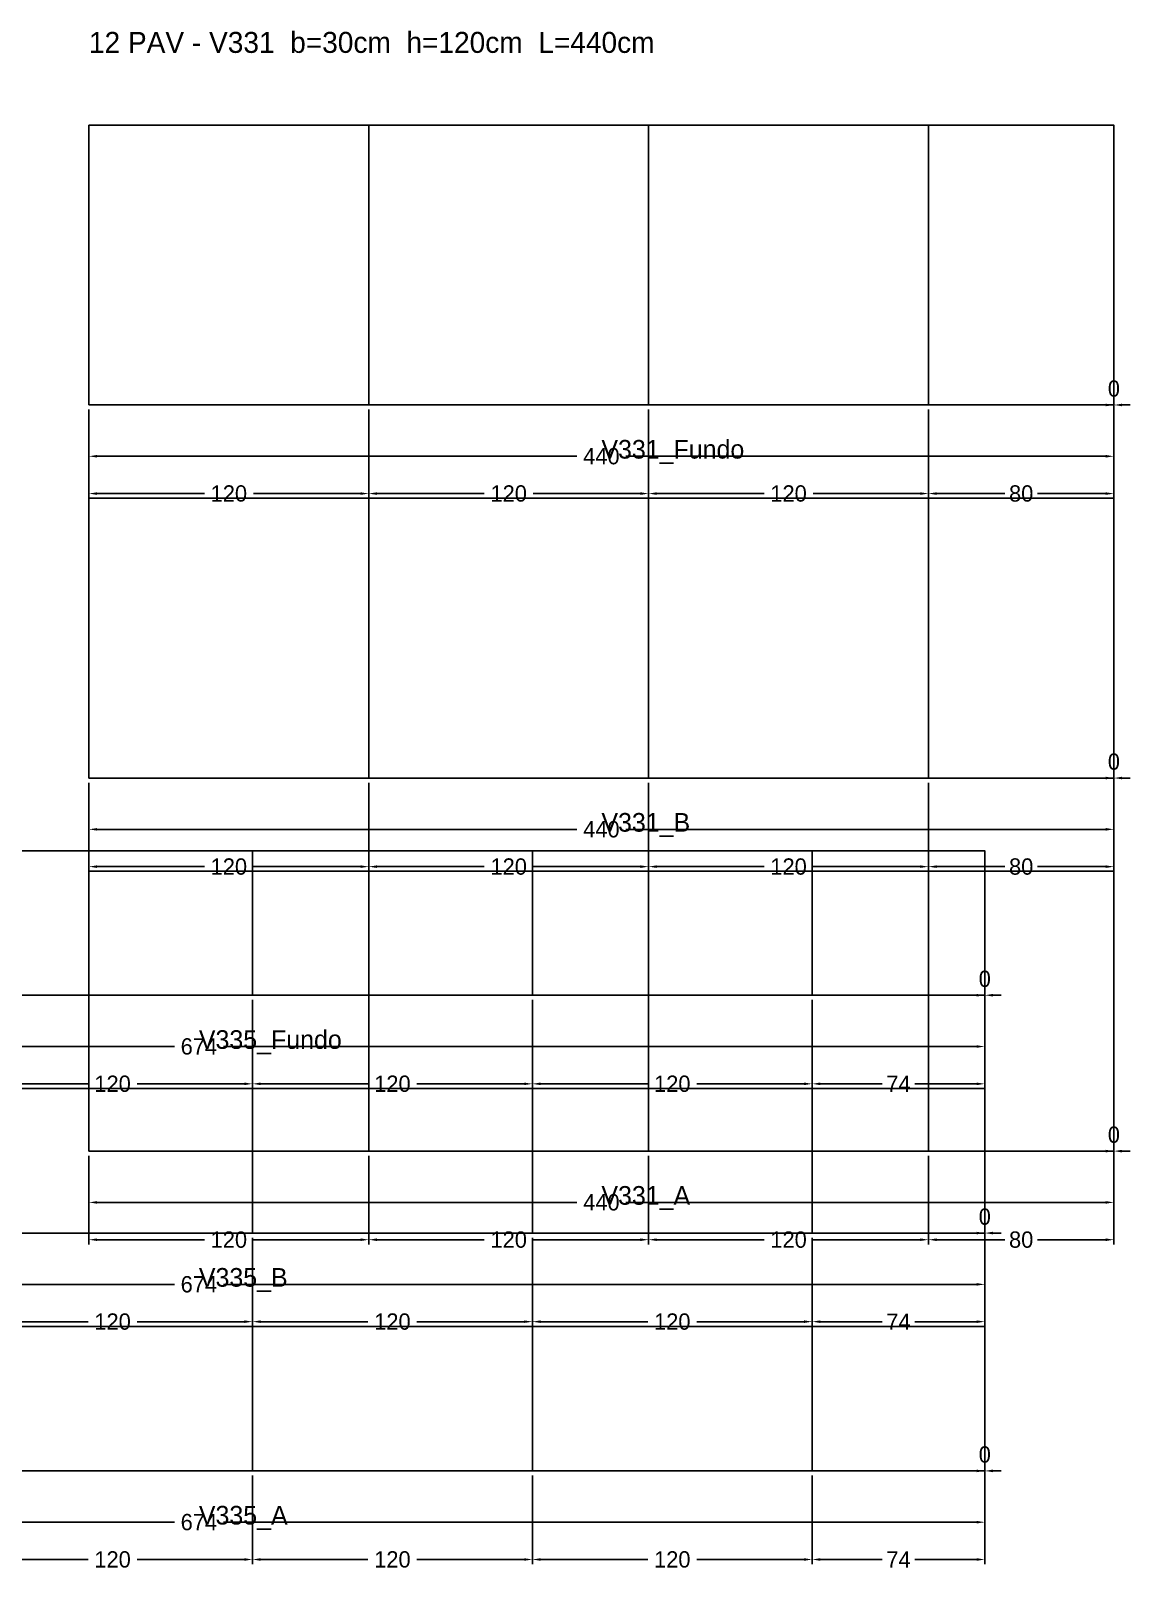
# Model space of a CAD drawing. Header units: metres. Extents: x 180 to 6304, y -11808 to -336.
# Drawn here: x 2435 to 2907, y -11702 to -11042 of the extents above; entities that cross this region are included whole.
import ezdxf

# ---------------------------------------------------------------- set-up
doc = ezdxf.new("R2010")
doc.units = ezdxf.units.M
doc.layers.add('COTA', color=3, linetype='Continuous')
doc.dimstyles.new('COTA_VIG', dxfattribs={"dimtxt": 7, "dimasz": 3.5, "dimexe": 2, "dimexo": 2, "dimgap": 1.5, "dimtad": 1, "dimdec": 1, "dimcen": 2.5, "dimclrd": 3, "dimclre": 3, "dimclrt": 3, "dimazin": 3, "dimtfac": 1, "dimtmove": 0, "dimatfit": 3})

# ---------------------------------------------------------------- blocks, each defined once
blk = doc.blocks.new('_CLOSEDFILLED')
at = {"color": 0, "linetype": 'BYBLOCK'}
blk.add_solid([(-1, 0.16), (0, 0), (-1, -0.16)], dxfattribs=at)
blk = doc.blocks.new('*D442')
at = {"color": 3}
for p, q in [((2460.31, -11524.29), (2460.31, -11546.29)), ((2899.81, -11524.29), (2899.81, -11546.29)), ((2463.81, -11544.29), (2669.56, -11544.29)), ((2690.56, -11544.29), (2896.31, -11544.29))]:
    blk.add_line(p, q, dxfattribs=at)
at = {"layer": 'Defpoints'}
for p in [(2460.31, -11522.29), (2899.81, -11522.29), (2460.31, -11544.29)]:
    blk.add_point(p, dxfattribs=at)
at = {"layer": 'COTA', "color": 3, "xscale": 3.5, "yscale": 3.5, "rotation": 180}
blk.add_blockref('_CLOSEDFILLED', (2460.31, -11544.29), dxfattribs=at)
at = {"layer": 'COTA', "color": 3, "xscale": 3.5, "yscale": 3.5}
blk.add_blockref('_CLOSEDFILLED', (2899.81, -11544.29), dxfattribs=at)
at = {"layer": 'COTA', "color": 3, "insert": (2680.06, -11544.29), "char_height": 7, "attachment_point": 5}
blk.add_mtext('440', dxfattribs=at)
blk = doc.blocks.new('*D443')
at = {"color": 3}
for p, q in [((2460.31, -11524.29), (2460.31, -11562.29)), ((2580.31, -11524.29), (2580.31, -11562.29)), ((2463.81, -11560.29), (2509.81, -11560.29)), ((2530.81, -11560.29), (2576.81, -11560.29))]:
    blk.add_line(p, q, dxfattribs=at)
at = {"layer": 'Defpoints'}
for p in [(2460.31, -11522.29), (2580.31, -11522.29), (2460.31, -11560.29)]:
    blk.add_point(p, dxfattribs=at)
at = {"layer": 'COTA', "color": 3, "xscale": 3.5, "yscale": 3.5, "rotation": 180}
blk.add_blockref('_CLOSEDFILLED', (2460.31, -11560.29), dxfattribs=at)
at = {"layer": 'COTA', "color": 3, "xscale": 3.5, "yscale": 3.5}
blk.add_blockref('_CLOSEDFILLED', (2580.31, -11560.29), dxfattribs=at)
at = {"layer": 'COTA', "color": 3, "insert": (2520.31, -11560.29), "char_height": 7, "attachment_point": 5}
blk.add_mtext('120', dxfattribs=at)
blk = doc.blocks.new('*D444')
at = {"color": 3}
for p, q in [((2580.31, -11524.29), (2580.31, -11562.29)), ((2700.31, -11524.29), (2700.31, -11562.29)), ((2583.81, -11560.29), (2629.81, -11560.29)), ((2650.81, -11560.29), (2696.81, -11560.29))]:
    blk.add_line(p, q, dxfattribs=at)
at = {"layer": 'Defpoints'}
for p in [(2580.31, -11522.29), (2700.31, -11522.29), (2580.31, -11560.29)]:
    blk.add_point(p, dxfattribs=at)
at = {"layer": 'COTA', "color": 3, "xscale": 3.5, "yscale": 3.5, "rotation": 180}
blk.add_blockref('_CLOSEDFILLED', (2580.31, -11560.29), dxfattribs=at)
at = {"layer": 'COTA', "color": 3, "xscale": 3.5, "yscale": 3.5}
blk.add_blockref('_CLOSEDFILLED', (2700.31, -11560.29), dxfattribs=at)
at = {"layer": 'COTA', "color": 3, "insert": (2640.31, -11560.29), "char_height": 7, "attachment_point": 5}
blk.add_mtext('120', dxfattribs=at)
blk = doc.blocks.new('*D445')
at = {"color": 3}
for p, q in [((2700.31, -11524.29), (2700.31, -11562.29)), ((2820.31, -11524.29), (2820.31, -11562.29)), ((2703.81, -11560.29), (2749.81, -11560.29)), ((2770.81, -11560.29), (2816.81, -11560.29))]:
    blk.add_line(p, q, dxfattribs=at)
at = {"layer": 'Defpoints'}
for p in [(2700.31, -11522.29), (2820.31, -11522.29), (2700.31, -11560.29)]:
    blk.add_point(p, dxfattribs=at)
at = {"layer": 'COTA', "color": 3, "xscale": 3.5, "yscale": 3.5, "rotation": 180}
blk.add_blockref('_CLOSEDFILLED', (2700.31, -11560.29), dxfattribs=at)
at = {"layer": 'COTA', "color": 3, "xscale": 3.5, "yscale": 3.5}
blk.add_blockref('_CLOSEDFILLED', (2820.31, -11560.29), dxfattribs=at)
at = {"layer": 'COTA', "color": 3, "insert": (2760.31, -11560.29), "char_height": 7, "attachment_point": 5}
blk.add_mtext('120', dxfattribs=at)
blk = doc.blocks.new('*D446')
at = {"color": 3}
for p, q in [((2820.31, -11524.29), (2820.31, -11562.29)), ((2899.81, -11524.29), (2899.81, -11562.29)), ((2823.81, -11560.29), (2853.06, -11560.29)), ((2867.06, -11560.29), (2896.31, -11560.29))]:
    blk.add_line(p, q, dxfattribs=at)
at = {"layer": 'Defpoints'}
for p in [(2820.31, -11522.29), (2899.81, -11522.29), (2820.31, -11560.29)]:
    blk.add_point(p, dxfattribs=at)
at = {"layer": 'COTA', "color": 3, "xscale": 3.5, "yscale": 3.5, "rotation": 180}
blk.add_blockref('_CLOSEDFILLED', (2820.31, -11560.29), dxfattribs=at)
at = {"layer": 'COTA', "color": 3, "xscale": 3.5, "yscale": 3.5}
blk.add_blockref('_CLOSEDFILLED', (2899.81, -11560.29), dxfattribs=at)
at = {"layer": 'COTA', "color": 3, "insert": (2860.06, -11560.29), "char_height": 7, "attachment_point": 5}
blk.add_mtext('80', dxfattribs=at)
blk = doc.blocks.new('*D448')
at = {"color": 3}
for p, q in [((2460.31, -11364.29), (2460.31, -11386.29)), ((2899.81, -11364.29), (2899.81, -11386.29)), ((2463.81, -11384.29), (2669.56, -11384.29)), ((2690.56, -11384.29), (2896.31, -11384.29))]:
    blk.add_line(p, q, dxfattribs=at)
at = {"layer": 'Defpoints'}
for p in [(2460.31, -11362.29), (2899.81, -11362.29), (2460.31, -11384.29)]:
    blk.add_point(p, dxfattribs=at)
at = {"layer": 'COTA', "color": 3, "xscale": 3.5, "yscale": 3.5, "rotation": 180}
blk.add_blockref('_CLOSEDFILLED', (2460.31, -11384.29), dxfattribs=at)
at = {"layer": 'COTA', "color": 3, "xscale": 3.5, "yscale": 3.5}
blk.add_blockref('_CLOSEDFILLED', (2899.81, -11384.29), dxfattribs=at)
at = {"layer": 'COTA', "color": 3, "insert": (2680.06, -11384.29), "char_height": 7, "attachment_point": 5}
blk.add_mtext('440', dxfattribs=at)
blk = doc.blocks.new('*D449')
at = {"color": 3}
for p, q in [((2460.31, -11364.29), (2460.31, -11402.29)), ((2580.31, -11364.29), (2580.31, -11402.29)), ((2463.81, -11400.29), (2509.81, -11400.29)), ((2530.81, -11400.29), (2576.81, -11400.29))]:
    blk.add_line(p, q, dxfattribs=at)
at = {"layer": 'Defpoints'}
for p in [(2460.31, -11362.29), (2580.31, -11362.29), (2460.31, -11400.29)]:
    blk.add_point(p, dxfattribs=at)
at = {"layer": 'COTA', "color": 3, "xscale": 3.5, "yscale": 3.5, "rotation": 180}
blk.add_blockref('_CLOSEDFILLED', (2460.31, -11400.29), dxfattribs=at)
at = {"layer": 'COTA', "color": 3, "xscale": 3.5, "yscale": 3.5}
blk.add_blockref('_CLOSEDFILLED', (2580.31, -11400.29), dxfattribs=at)
at = {"layer": 'COTA', "color": 3, "insert": (2520.31, -11400.29), "char_height": 7, "attachment_point": 5}
blk.add_mtext('120', dxfattribs=at)
blk = doc.blocks.new('*D450')
at = {"color": 3}
for p, q in [((2580.31, -11364.29), (2580.31, -11402.29)), ((2700.31, -11364.29), (2700.31, -11402.29)), ((2583.81, -11400.29), (2629.81, -11400.29)), ((2650.81, -11400.29), (2696.81, -11400.29))]:
    blk.add_line(p, q, dxfattribs=at)
at = {"layer": 'Defpoints'}
for p in [(2580.31, -11362.29), (2700.31, -11362.29), (2580.31, -11400.29)]:
    blk.add_point(p, dxfattribs=at)
at = {"layer": 'COTA', "color": 3, "xscale": 3.5, "yscale": 3.5, "rotation": 180}
blk.add_blockref('_CLOSEDFILLED', (2580.31, -11400.29), dxfattribs=at)
at = {"layer": 'COTA', "color": 3, "xscale": 3.5, "yscale": 3.5}
blk.add_blockref('_CLOSEDFILLED', (2700.31, -11400.29), dxfattribs=at)
at = {"layer": 'COTA', "color": 3, "insert": (2640.31, -11400.29), "char_height": 7, "attachment_point": 5}
blk.add_mtext('120', dxfattribs=at)
blk = doc.blocks.new('*D451')
at = {"color": 3}
for p, q in [((2700.31, -11364.29), (2700.31, -11402.29)), ((2820.31, -11364.29), (2820.31, -11402.29)), ((2703.81, -11400.29), (2749.81, -11400.29)), ((2770.81, -11400.29), (2816.81, -11400.29))]:
    blk.add_line(p, q, dxfattribs=at)
at = {"layer": 'Defpoints'}
for p in [(2700.31, -11362.29), (2820.31, -11362.29), (2700.31, -11400.29)]:
    blk.add_point(p, dxfattribs=at)
at = {"layer": 'COTA', "color": 3, "xscale": 3.5, "yscale": 3.5, "rotation": 180}
blk.add_blockref('_CLOSEDFILLED', (2700.31, -11400.29), dxfattribs=at)
at = {"layer": 'COTA', "color": 3, "xscale": 3.5, "yscale": 3.5}
blk.add_blockref('_CLOSEDFILLED', (2820.31, -11400.29), dxfattribs=at)
at = {"layer": 'COTA', "color": 3, "insert": (2760.31, -11400.29), "char_height": 7, "attachment_point": 5}
blk.add_mtext('120', dxfattribs=at)
blk = doc.blocks.new('*D452')
at = {"color": 3}
for p, q in [((2820.31, -11364.29), (2820.31, -11402.29)), ((2899.81, -11364.29), (2899.81, -11402.29)), ((2823.81, -11400.29), (2853.06, -11400.29)), ((2867.06, -11400.29), (2896.31, -11400.29))]:
    blk.add_line(p, q, dxfattribs=at)
at = {"layer": 'Defpoints'}
for p in [(2820.31, -11362.29), (2899.81, -11362.29), (2820.31, -11400.29)]:
    blk.add_point(p, dxfattribs=at)
at = {"layer": 'COTA', "color": 3, "xscale": 3.5, "yscale": 3.5, "rotation": 180}
blk.add_blockref('_CLOSEDFILLED', (2820.31, -11400.29), dxfattribs=at)
at = {"layer": 'COTA', "color": 3, "xscale": 3.5, "yscale": 3.5}
blk.add_blockref('_CLOSEDFILLED', (2899.81, -11400.29), dxfattribs=at)
at = {"layer": 'COTA', "color": 3, "insert": (2860.06, -11400.29), "char_height": 7, "attachment_point": 5}
blk.add_mtext('80', dxfattribs=at)
blk = doc.blocks.new('*D454')
at = {"color": 3}
for p, q in [((2460.31, -11204.29), (2460.31, -11226.29)), ((2899.81, -11204.29), (2899.81, -11226.29)), ((2463.81, -11224.29), (2669.56, -11224.29)), ((2690.56, -11224.29), (2896.31, -11224.29))]:
    blk.add_line(p, q, dxfattribs=at)
at = {"layer": 'Defpoints'}
for p in [(2460.31, -11202.29), (2899.81, -11202.29), (2460.31, -11224.29)]:
    blk.add_point(p, dxfattribs=at)
at = {"layer": 'COTA', "color": 3, "xscale": 3.5, "yscale": 3.5, "rotation": 180}
blk.add_blockref('_CLOSEDFILLED', (2460.31, -11224.29), dxfattribs=at)
at = {"layer": 'COTA', "color": 3, "xscale": 3.5, "yscale": 3.5}
blk.add_blockref('_CLOSEDFILLED', (2899.81, -11224.29), dxfattribs=at)
at = {"layer": 'COTA', "color": 3, "insert": (2680.06, -11224.29), "char_height": 7, "attachment_point": 5}
blk.add_mtext('440', dxfattribs=at)
blk = doc.blocks.new('*D455')
at = {"color": 3}
for p, q in [((2460.31, -11204.29), (2460.31, -11242.29)), ((2580.31, -11204.29), (2580.31, -11242.29)), ((2463.81, -11240.29), (2509.81, -11240.29)), ((2530.81, -11240.29), (2576.81, -11240.29))]:
    blk.add_line(p, q, dxfattribs=at)
at = {"layer": 'Defpoints'}
for p in [(2460.31, -11202.29), (2580.31, -11202.29), (2460.31, -11240.29)]:
    blk.add_point(p, dxfattribs=at)
at = {"layer": 'COTA', "color": 3, "xscale": 3.5, "yscale": 3.5, "rotation": 180}
blk.add_blockref('_CLOSEDFILLED', (2460.31, -11240.29), dxfattribs=at)
at = {"layer": 'COTA', "color": 3, "xscale": 3.5, "yscale": 3.5}
blk.add_blockref('_CLOSEDFILLED', (2580.31, -11240.29), dxfattribs=at)
at = {"layer": 'COTA', "color": 3, "insert": (2520.31, -11240.29), "char_height": 7, "attachment_point": 5}
blk.add_mtext('120', dxfattribs=at)
blk = doc.blocks.new('*D456')
at = {"color": 3}
for p, q in [((2580.31, -11204.29), (2580.31, -11242.29)), ((2700.31, -11204.29), (2700.31, -11242.29)), ((2583.81, -11240.29), (2629.81, -11240.29)), ((2650.81, -11240.29), (2696.81, -11240.29))]:
    blk.add_line(p, q, dxfattribs=at)
at = {"layer": 'Defpoints'}
for p in [(2580.31, -11202.29), (2700.31, -11202.29), (2580.31, -11240.29)]:
    blk.add_point(p, dxfattribs=at)
at = {"layer": 'COTA', "color": 3, "xscale": 3.5, "yscale": 3.5, "rotation": 180}
blk.add_blockref('_CLOSEDFILLED', (2580.31, -11240.29), dxfattribs=at)
at = {"layer": 'COTA', "color": 3, "xscale": 3.5, "yscale": 3.5}
blk.add_blockref('_CLOSEDFILLED', (2700.31, -11240.29), dxfattribs=at)
at = {"layer": 'COTA', "color": 3, "insert": (2640.31, -11240.29), "char_height": 7, "attachment_point": 5}
blk.add_mtext('120', dxfattribs=at)
blk = doc.blocks.new('*D457')
at = {"color": 3}
for p, q in [((2700.31, -11204.29), (2700.31, -11242.29)), ((2820.31, -11204.29), (2820.31, -11242.29)), ((2703.81, -11240.29), (2749.81, -11240.29)), ((2770.81, -11240.29), (2816.81, -11240.29))]:
    blk.add_line(p, q, dxfattribs=at)
at = {"layer": 'Defpoints'}
for p in [(2700.31, -11202.29), (2820.31, -11202.29), (2700.31, -11240.29)]:
    blk.add_point(p, dxfattribs=at)
at = {"layer": 'COTA', "color": 3, "xscale": 3.5, "yscale": 3.5, "rotation": 180}
blk.add_blockref('_CLOSEDFILLED', (2700.31, -11240.29), dxfattribs=at)
at = {"layer": 'COTA', "color": 3, "xscale": 3.5, "yscale": 3.5}
blk.add_blockref('_CLOSEDFILLED', (2820.31, -11240.29), dxfattribs=at)
at = {"layer": 'COTA', "color": 3, "insert": (2760.31, -11240.29), "char_height": 7, "attachment_point": 5}
blk.add_mtext('120', dxfattribs=at)
blk = doc.blocks.new('*D458')
at = {"color": 3}
for p, q in [((2820.31, -11204.29), (2820.31, -11242.29)), ((2899.81, -11204.29), (2899.81, -11242.29)), ((2823.81, -11240.29), (2853.06, -11240.29)), ((2867.06, -11240.29), (2896.31, -11240.29))]:
    blk.add_line(p, q, dxfattribs=at)
at = {"layer": 'Defpoints'}
for p in [(2820.31, -11202.29), (2899.81, -11202.29), (2820.31, -11240.29)]:
    blk.add_point(p, dxfattribs=at)
at = {"layer": 'COTA', "color": 3, "xscale": 3.5, "yscale": 3.5, "rotation": 180}
blk.add_blockref('_CLOSEDFILLED', (2820.31, -11240.29), dxfattribs=at)
at = {"layer": 'COTA', "color": 3, "xscale": 3.5, "yscale": 3.5}
blk.add_blockref('_CLOSEDFILLED', (2899.81, -11240.29), dxfattribs=at)
at = {"layer": 'COTA', "color": 3, "insert": (2860.06, -11240.29), "char_height": 7, "attachment_point": 5}
blk.add_mtext('80', dxfattribs=at)
blk = doc.blocks.new('*D538')
at = {"color": 3}
for p, q in [((2170.45, -11661.44), (2170.45, -11683.44)), ((2844.45, -11661.44), (2844.45, -11683.44)), ((2173.95, -11681.44), (2496.95, -11681.44)), ((2517.95, -11681.44), (2840.95, -11681.44))]:
    blk.add_line(p, q, dxfattribs=at)
at = {"layer": 'Defpoints'}
for p in [(2170.45, -11659.44), (2844.45, -11659.44), (2170.45, -11681.44)]:
    blk.add_point(p, dxfattribs=at)
at = {"layer": 'COTA', "color": 3, "xscale": 3.5, "yscale": 3.5, "rotation": 180}
blk.add_blockref('_CLOSEDFILLED', (2170.45, -11681.44), dxfattribs=at)
at = {"layer": 'COTA', "color": 3, "xscale": 3.5, "yscale": 3.5}
blk.add_blockref('_CLOSEDFILLED', (2844.45, -11681.44), dxfattribs=at)
at = {"layer": 'COTA', "color": 3, "insert": (2507.45, -11681.44), "char_height": 7, "attachment_point": 5}
blk.add_mtext('674', dxfattribs=at)
blk = doc.blocks.new('*D541')
at = {"color": 3}
for p, q in [((2410.45, -11661.44), (2410.45, -11699.44)), ((2530.45, -11661.44), (2530.45, -11699.44)), ((2413.95, -11697.44), (2459.95, -11697.44)), ((2480.95, -11697.44), (2526.95, -11697.44))]:
    blk.add_line(p, q, dxfattribs=at)
at = {"layer": 'Defpoints'}
for p in [(2410.45, -11659.44), (2530.45, -11659.44), (2410.45, -11697.44)]:
    blk.add_point(p, dxfattribs=at)
at = {"layer": 'COTA', "color": 3, "xscale": 3.5, "yscale": 3.5, "rotation": 180}
blk.add_blockref('_CLOSEDFILLED', (2410.45, -11697.44), dxfattribs=at)
at = {"layer": 'COTA', "color": 3, "xscale": 3.5, "yscale": 3.5}
blk.add_blockref('_CLOSEDFILLED', (2530.45, -11697.44), dxfattribs=at)
at = {"layer": 'COTA', "color": 3, "insert": (2470.45, -11697.44), "char_height": 7, "attachment_point": 5}
blk.add_mtext('120', dxfattribs=at)
blk = doc.blocks.new('*D542')
at = {"color": 3}
for p, q in [((2530.45, -11661.44), (2530.45, -11699.44)), ((2650.45, -11661.44), (2650.45, -11699.44)), ((2533.95, -11697.44), (2579.95, -11697.44)), ((2600.95, -11697.44), (2646.95, -11697.44))]:
    blk.add_line(p, q, dxfattribs=at)
at = {"layer": 'Defpoints'}
for p in [(2530.45, -11659.44), (2650.45, -11659.44), (2530.45, -11697.44)]:
    blk.add_point(p, dxfattribs=at)
at = {"layer": 'COTA', "color": 3, "xscale": 3.5, "yscale": 3.5, "rotation": 180}
blk.add_blockref('_CLOSEDFILLED', (2530.45, -11697.44), dxfattribs=at)
at = {"layer": 'COTA', "color": 3, "xscale": 3.5, "yscale": 3.5}
blk.add_blockref('_CLOSEDFILLED', (2650.45, -11697.44), dxfattribs=at)
at = {"layer": 'COTA', "color": 3, "insert": (2590.45, -11697.44), "char_height": 7, "attachment_point": 5}
blk.add_mtext('120', dxfattribs=at)
blk = doc.blocks.new('*D543')
at = {"color": 3}
for p, q in [((2650.45, -11661.44), (2650.45, -11699.44)), ((2770.45, -11661.44), (2770.45, -11699.44)), ((2653.95, -11697.44), (2699.95, -11697.44)), ((2720.95, -11697.44), (2766.95, -11697.44))]:
    blk.add_line(p, q, dxfattribs=at)
at = {"layer": 'Defpoints'}
for p in [(2650.45, -11659.44), (2770.45, -11659.44), (2650.45, -11697.44)]:
    blk.add_point(p, dxfattribs=at)
at = {"layer": 'COTA', "color": 3, "xscale": 3.5, "yscale": 3.5, "rotation": 180}
blk.add_blockref('_CLOSEDFILLED', (2650.45, -11697.44), dxfattribs=at)
at = {"layer": 'COTA', "color": 3, "xscale": 3.5, "yscale": 3.5}
blk.add_blockref('_CLOSEDFILLED', (2770.45, -11697.44), dxfattribs=at)
at = {"layer": 'COTA', "color": 3, "insert": (2710.45, -11697.44), "char_height": 7, "attachment_point": 5}
blk.add_mtext('120', dxfattribs=at)
blk = doc.blocks.new('*D544')
at = {"color": 3}
for p, q in [((2770.45, -11661.44), (2770.45, -11699.44)), ((2844.45, -11661.44), (2844.45, -11699.44)), ((2773.95, -11697.44), (2800.45, -11697.44)), ((2814.45, -11697.44), (2840.95, -11697.44))]:
    blk.add_line(p, q, dxfattribs=at)
at = {"layer": 'Defpoints'}
for p in [(2770.45, -11659.44), (2844.45, -11659.44), (2770.45, -11697.44)]:
    blk.add_point(p, dxfattribs=at)
at = {"layer": 'COTA', "color": 3, "xscale": 3.5, "yscale": 3.5, "rotation": 180}
blk.add_blockref('_CLOSEDFILLED', (2770.45, -11697.44), dxfattribs=at)
at = {"layer": 'COTA', "color": 3, "xscale": 3.5, "yscale": 3.5}
blk.add_blockref('_CLOSEDFILLED', (2844.45, -11697.44), dxfattribs=at)
at = {"layer": 'COTA', "color": 3, "insert": (2807.45, -11697.44), "char_height": 7, "attachment_point": 5}
blk.add_mtext('74', dxfattribs=at)
blk = doc.blocks.new('*D546')
at = {"color": 3}
for p, q in [((2170.45, -11559.44), (2170.45, -11581.44)), ((2844.45, -11559.44), (2844.45, -11581.44)), ((2173.95, -11579.44), (2496.95, -11579.44)), ((2517.95, -11579.44), (2840.95, -11579.44))]:
    blk.add_line(p, q, dxfattribs=at)
at = {"layer": 'Defpoints'}
for p in [(2170.45, -11557.44), (2844.45, -11557.44), (2170.45, -11579.44)]:
    blk.add_point(p, dxfattribs=at)
at = {"layer": 'COTA', "color": 3, "xscale": 3.5, "yscale": 3.5, "rotation": 180}
blk.add_blockref('_CLOSEDFILLED', (2170.45, -11579.44), dxfattribs=at)
at = {"layer": 'COTA', "color": 3, "xscale": 3.5, "yscale": 3.5}
blk.add_blockref('_CLOSEDFILLED', (2844.45, -11579.44), dxfattribs=at)
at = {"layer": 'COTA', "color": 3, "insert": (2507.45, -11579.44), "char_height": 7, "attachment_point": 5}
blk.add_mtext('674', dxfattribs=at)
blk = doc.blocks.new('*D549')
at = {"color": 3}
for p, q in [((2410.45, -11559.44), (2410.45, -11597.44)), ((2530.45, -11559.44), (2530.45, -11597.44)), ((2413.95, -11595.44), (2459.95, -11595.44)), ((2480.95, -11595.44), (2526.95, -11595.44))]:
    blk.add_line(p, q, dxfattribs=at)
at = {"layer": 'Defpoints'}
for p in [(2410.45, -11557.44), (2530.45, -11557.44), (2410.45, -11595.44)]:
    blk.add_point(p, dxfattribs=at)
at = {"layer": 'COTA', "color": 3, "xscale": 3.5, "yscale": 3.5, "rotation": 180}
blk.add_blockref('_CLOSEDFILLED', (2410.45, -11595.44), dxfattribs=at)
at = {"layer": 'COTA', "color": 3, "xscale": 3.5, "yscale": 3.5}
blk.add_blockref('_CLOSEDFILLED', (2530.45, -11595.44), dxfattribs=at)
at = {"layer": 'COTA', "color": 3, "insert": (2470.45, -11595.44), "char_height": 7, "attachment_point": 5}
blk.add_mtext('120', dxfattribs=at)
blk = doc.blocks.new('*D550')
at = {"color": 3}
for p, q in [((2530.45, -11559.44), (2530.45, -11597.44)), ((2650.45, -11559.44), (2650.45, -11597.44)), ((2533.95, -11595.44), (2579.95, -11595.44)), ((2600.95, -11595.44), (2646.95, -11595.44))]:
    blk.add_line(p, q, dxfattribs=at)
at = {"layer": 'Defpoints'}
for p in [(2530.45, -11557.44), (2650.45, -11557.44), (2530.45, -11595.44)]:
    blk.add_point(p, dxfattribs=at)
at = {"layer": 'COTA', "color": 3, "xscale": 3.5, "yscale": 3.5, "rotation": 180}
blk.add_blockref('_CLOSEDFILLED', (2530.45, -11595.44), dxfattribs=at)
at = {"layer": 'COTA', "color": 3, "xscale": 3.5, "yscale": 3.5}
blk.add_blockref('_CLOSEDFILLED', (2650.45, -11595.44), dxfattribs=at)
at = {"layer": 'COTA', "color": 3, "insert": (2590.45, -11595.44), "char_height": 7, "attachment_point": 5}
blk.add_mtext('120', dxfattribs=at)
blk = doc.blocks.new('*D551')
at = {"color": 3}
for p, q in [((2650.45, -11559.44), (2650.45, -11597.44)), ((2770.45, -11559.44), (2770.45, -11597.44)), ((2653.95, -11595.44), (2699.95, -11595.44)), ((2720.95, -11595.44), (2766.95, -11595.44))]:
    blk.add_line(p, q, dxfattribs=at)
at = {"layer": 'Defpoints'}
for p in [(2650.45, -11557.44), (2770.45, -11557.44), (2650.45, -11595.44)]:
    blk.add_point(p, dxfattribs=at)
at = {"layer": 'COTA', "color": 3, "xscale": 3.5, "yscale": 3.5, "rotation": 180}
blk.add_blockref('_CLOSEDFILLED', (2650.45, -11595.44), dxfattribs=at)
at = {"layer": 'COTA', "color": 3, "xscale": 3.5, "yscale": 3.5}
blk.add_blockref('_CLOSEDFILLED', (2770.45, -11595.44), dxfattribs=at)
at = {"layer": 'COTA', "color": 3, "insert": (2710.45, -11595.44), "char_height": 7, "attachment_point": 5}
blk.add_mtext('120', dxfattribs=at)
blk = doc.blocks.new('*D552')
at = {"color": 3}
for p, q in [((2770.45, -11559.44), (2770.45, -11597.44)), ((2844.45, -11559.44), (2844.45, -11597.44)), ((2773.95, -11595.44), (2800.45, -11595.44)), ((2814.45, -11595.44), (2840.95, -11595.44))]:
    blk.add_line(p, q, dxfattribs=at)
at = {"layer": 'Defpoints'}
for p in [(2770.45, -11557.44), (2844.45, -11557.44), (2770.45, -11595.44)]:
    blk.add_point(p, dxfattribs=at)
at = {"layer": 'COTA', "color": 3, "xscale": 3.5, "yscale": 3.5, "rotation": 180}
blk.add_blockref('_CLOSEDFILLED', (2770.45, -11595.44), dxfattribs=at)
at = {"layer": 'COTA', "color": 3, "xscale": 3.5, "yscale": 3.5}
blk.add_blockref('_CLOSEDFILLED', (2844.45, -11595.44), dxfattribs=at)
at = {"layer": 'COTA', "color": 3, "insert": (2807.45, -11595.44), "char_height": 7, "attachment_point": 5}
blk.add_mtext('74', dxfattribs=at)
blk = doc.blocks.new('*D554')
at = {"color": 3}
for p, q in [((2170.45, -11457.44), (2170.45, -11479.44)), ((2844.45, -11457.44), (2844.45, -11479.44)), ((2173.95, -11477.44), (2496.95, -11477.44)), ((2517.95, -11477.44), (2840.95, -11477.44))]:
    blk.add_line(p, q, dxfattribs=at)
at = {"layer": 'Defpoints'}
for p in [(2170.45, -11455.44), (2844.45, -11455.44), (2170.45, -11477.44)]:
    blk.add_point(p, dxfattribs=at)
at = {"layer": 'COTA', "color": 3, "xscale": 3.5, "yscale": 3.5, "rotation": 180}
blk.add_blockref('_CLOSEDFILLED', (2170.45, -11477.44), dxfattribs=at)
at = {"layer": 'COTA', "color": 3, "xscale": 3.5, "yscale": 3.5}
blk.add_blockref('_CLOSEDFILLED', (2844.45, -11477.44), dxfattribs=at)
at = {"layer": 'COTA', "color": 3, "insert": (2507.45, -11477.44), "char_height": 7, "attachment_point": 5}
blk.add_mtext('674', dxfattribs=at)
blk = doc.blocks.new('*D557')
at = {"color": 3}
for p, q in [((2410.45, -11457.44), (2410.45, -11495.44)), ((2530.45, -11457.44), (2530.45, -11495.44)), ((2413.95, -11493.44), (2459.95, -11493.44)), ((2480.95, -11493.44), (2526.95, -11493.44))]:
    blk.add_line(p, q, dxfattribs=at)
at = {"layer": 'Defpoints'}
for p in [(2410.45, -11455.44), (2530.45, -11455.44), (2410.45, -11493.44)]:
    blk.add_point(p, dxfattribs=at)
at = {"layer": 'COTA', "color": 3, "xscale": 3.5, "yscale": 3.5, "rotation": 180}
blk.add_blockref('_CLOSEDFILLED', (2410.45, -11493.44), dxfattribs=at)
at = {"layer": 'COTA', "color": 3, "xscale": 3.5, "yscale": 3.5}
blk.add_blockref('_CLOSEDFILLED', (2530.45, -11493.44), dxfattribs=at)
at = {"layer": 'COTA', "color": 3, "insert": (2470.45, -11493.44), "char_height": 7, "attachment_point": 5}
blk.add_mtext('120', dxfattribs=at)
blk = doc.blocks.new('*D558')
at = {"color": 3}
for p, q in [((2530.45, -11457.44), (2530.45, -11495.44)), ((2650.45, -11457.44), (2650.45, -11495.44)), ((2533.95, -11493.44), (2579.95, -11493.44)), ((2600.95, -11493.44), (2646.95, -11493.44))]:
    blk.add_line(p, q, dxfattribs=at)
at = {"layer": 'Defpoints'}
for p in [(2530.45, -11455.44), (2650.45, -11455.44), (2530.45, -11493.44)]:
    blk.add_point(p, dxfattribs=at)
at = {"layer": 'COTA', "color": 3, "xscale": 3.5, "yscale": 3.5, "rotation": 180}
blk.add_blockref('_CLOSEDFILLED', (2530.45, -11493.44), dxfattribs=at)
at = {"layer": 'COTA', "color": 3, "xscale": 3.5, "yscale": 3.5}
blk.add_blockref('_CLOSEDFILLED', (2650.45, -11493.44), dxfattribs=at)
at = {"layer": 'COTA', "color": 3, "insert": (2590.45, -11493.44), "char_height": 7, "attachment_point": 5}
blk.add_mtext('120', dxfattribs=at)
blk = doc.blocks.new('*D559')
at = {"color": 3}
for p, q in [((2650.45, -11457.44), (2650.45, -11495.44)), ((2770.45, -11457.44), (2770.45, -11495.44)), ((2653.95, -11493.44), (2699.95, -11493.44)), ((2720.95, -11493.44), (2766.95, -11493.44))]:
    blk.add_line(p, q, dxfattribs=at)
at = {"layer": 'Defpoints'}
for p in [(2650.45, -11455.44), (2770.45, -11455.44), (2650.45, -11493.44)]:
    blk.add_point(p, dxfattribs=at)
at = {"layer": 'COTA', "color": 3, "xscale": 3.5, "yscale": 3.5, "rotation": 180}
blk.add_blockref('_CLOSEDFILLED', (2650.45, -11493.44), dxfattribs=at)
at = {"layer": 'COTA', "color": 3, "xscale": 3.5, "yscale": 3.5}
blk.add_blockref('_CLOSEDFILLED', (2770.45, -11493.44), dxfattribs=at)
at = {"layer": 'COTA', "color": 3, "insert": (2710.45, -11493.44), "char_height": 7, "attachment_point": 5}
blk.add_mtext('120', dxfattribs=at)
blk = doc.blocks.new('*D560')
at = {"color": 3}
for p, q in [((2770.45, -11457.44), (2770.45, -11495.44)), ((2844.45, -11457.44), (2844.45, -11495.44)), ((2773.95, -11493.44), (2800.45, -11493.44)), ((2814.45, -11493.44), (2840.95, -11493.44))]:
    blk.add_line(p, q, dxfattribs=at)
at = {"layer": 'Defpoints'}
for p in [(2770.45, -11455.44), (2844.45, -11455.44), (2770.45, -11493.44)]:
    blk.add_point(p, dxfattribs=at)
at = {"layer": 'COTA', "color": 3, "xscale": 3.5, "yscale": 3.5, "rotation": 180}
blk.add_blockref('_CLOSEDFILLED', (2770.45, -11493.44), dxfattribs=at)
at = {"layer": 'COTA', "color": 3, "xscale": 3.5, "yscale": 3.5}
blk.add_blockref('_CLOSEDFILLED', (2844.45, -11493.44), dxfattribs=at)
at = {"layer": 'COTA', "color": 3, "insert": (2807.45, -11493.44), "char_height": 7, "attachment_point": 5}
blk.add_mtext('74', dxfattribs=at)

msp = doc.modelspace()

# ---------------------------------------------------------------- linework, layer by layer
at = {"layer": 'Paineis'}
for points in [[(2460.31, -11202.29), (2580.31, -11202.29), (2580.31, -11082.29), (2460.31, -11082.29)], [(2580.31, -11202.29), (2700.31, -11202.29), (2700.31, -11082.29), (2580.31, -11082.29)], [(2700.31, -11202.29), (2820.31, -11202.29), (2820.31, -11082.29), (2700.31, -11082.29)], [(2820.31, -11202.29), (2899.81, -11202.29), (2899.81, -11082.29), (2820.31, -11082.29)], [(2460.31, -11362.29), (2580.31, -11362.29), (2580.31, -11242.29), (2460.31, -11242.29)], [(2580.31, -11362.29), (2700.31, -11362.29), (2700.31, -11242.29), (2580.31, -11242.29)], [(2700.31, -11362.29), (2820.31, -11362.29), (2820.31, -11242.29), (2700.31, -11242.29)], [(2820.31, -11362.29), (2899.81, -11362.29), (2899.81, -11242.29), (2820.31, -11242.29)], [(2410.45, -11455.44), (2530.45, -11455.44), (2530.45, -11393.44), (2410.45, -11393.44)], [(2530.45, -11455.44), (2650.45, -11455.44), (2650.45, -11393.44), (2530.45, -11393.44)], [(2650.45, -11455.44), (2770.45, -11455.44), (2770.45, -11393.44), (2650.45, -11393.44)], [(2770.45, -11455.44), (2844.45, -11455.44), (2844.45, -11393.44), (2770.45, -11393.44)], [(2460.31, -11522.29), (2580.31, -11522.29), (2580.31, -11402.29), (2460.31, -11402.29)], [(2580.31, -11522.29), (2700.31, -11522.29), (2700.31, -11402.29), (2580.31, -11402.29)], [(2700.31, -11522.29), (2820.31, -11522.29), (2820.31, -11402.29), (2700.31, -11402.29)], [(2820.31, -11522.29), (2899.81, -11522.29), (2899.81, -11402.29), (2820.31, -11402.29)], [(2410.45, -11557.44), (2530.45, -11557.44), (2530.45, -11495.44), (2410.45, -11495.44)], [(2530.45, -11557.44), (2650.45, -11557.44), (2650.45, -11495.44), (2530.45, -11495.44)], [(2650.45, -11557.44), (2770.45, -11557.44), (2770.45, -11495.44), (2650.45, -11495.44)], [(2770.45, -11557.44), (2844.45, -11557.44), (2844.45, -11495.44), (2770.45, -11495.44)], [(2410.45, -11659.44), (2530.45, -11659.44), (2530.45, -11597.44), (2410.45, -11597.44)], [(2530.45, -11659.44), (2650.45, -11659.44), (2650.45, -11597.44), (2530.45, -11597.44)], [(2650.45, -11659.44), (2770.45, -11659.44), (2770.45, -11597.44), (2650.45, -11597.44)], [(2770.45, -11659.44), (2844.45, -11659.44), (2844.45, -11597.44), (2770.45, -11597.44)]]:
    msp.add_lwpolyline(points, close=True, dxfattribs=at)

# ---------------------------------------------------------------- texts
at = {"layer": 'NOMENCLATURA', "insert": (2460.31, -11042.29), "char_height": 9, "attachment_point": 1}
msp.add_mtext('12 PAV - V331  b=30cm  h=120cm  L=440cm', dxfattribs=at)
at = {"layer": 'Texto Secao', "char_height": 8, "attachment_point": 1}
for s, insert in [('V331_Fundo', (2680.06, -11217.29)), ('V331_B', (2680.06, -11377.29)), ('V335_Fundo', (2507.45, -11470.44)), ('V331_A', (2680.06, -11537.29)), ('V335_B', (2507.45, -11572.44)), ('V335_A', (2507.45, -11674.44))]:
    msp.add_mtext(s, dxfattribs=dict(at, insert=insert))

# ---------------------------------------------------------------- dimensions: what is measured, and where the dimension line sits
at = {"layer": 'COTA'}
for base, p1, p2 in [((2899.81, -11202.29), (2899.81, -11202.29), (2899.81, -11082.29)), ((2899.81, -11362.29), (2899.81, -11362.29), (2899.81, -11242.29)), ((2844.45, -11455.44), (2844.45, -11455.44), (2844.45, -11393.44)), ((2899.81, -11522.29), (2899.81, -11522.29), (2899.81, -11402.29)), ((2844.45, -11557.44), (2844.45, -11557.44), (2844.45, -11495.44)), ((2844.45, -11659.44), (2844.45, -11659.44), (2844.45, -11597.44))]:
    msp.add_linear_dim(base=base, p1=p1, p2=p2, dimstyle='COTA_VIG', dxfattribs=at).render()
for base, p1, p2, picture, middle in [((2460.31, -11224.29), (2460.31, -11202.29), (2899.81, -11202.29), '*D454', (2680.06, -11224.29)), ((2460.31, -11240.29), (2460.31, -11202.29), (2580.31, -11202.29), '*D455', (2520.31, -11240.29)), ((2580.31, -11240.29), (2580.31, -11202.29), (2700.31, -11202.29), '*D456', (2640.31, -11240.29)), ((2700.31, -11240.29), (2700.31, -11202.29), (2820.31, -11202.29), '*D457', (2760.31, -11240.29)), ((2820.31, -11240.29), (2820.31, -11202.29), (2899.81, -11202.29), '*D458', (2860.06, -11240.29)), ((2460.31, -11384.29), (2460.31, -11362.29), (2899.81, -11362.29), '*D448', (2680.06, -11384.29)), ((2460.31, -11400.29), (2460.31, -11362.29), (2580.31, -11362.29), '*D449', (2520.31, -11400.29)), ((2580.31, -11400.29), (2580.31, -11362.29), (2700.31, -11362.29), '*D450', (2640.31, -11400.29)), ((2700.31, -11400.29), (2700.31, -11362.29), (2820.31, -11362.29), '*D451', (2760.31, -11400.29)), ((2820.31, -11400.29), (2820.31, -11362.29), (2899.81, -11362.29), '*D452', (2860.06, -11400.29)), ((2170.45, -11477.44), (2170.45, -11455.44), (2844.45, -11455.44), '*D554', (2507.45, -11477.44)), ((2410.45, -11493.44), (2410.45, -11455.44), (2530.45, -11455.44), '*D557', (2470.45, -11493.44)), ((2530.45, -11493.44), (2530.45, -11455.44), (2650.45, -11455.44), '*D558', (2590.45, -11493.44)), ((2650.45, -11493.44), (2650.45, -11455.44), (2770.45, -11455.44), '*D559', (2710.45, -11493.44)), ((2770.45, -11493.44), (2770.45, -11455.44), (2844.45, -11455.44), '*D560', (2807.45, -11493.44)), ((2460.31, -11544.29), (2460.31, -11522.29), (2899.81, -11522.29), '*D442', (2680.06, -11544.29)), ((2460.31, -11560.29), (2460.31, -11522.29), (2580.31, -11522.29), '*D443', (2520.31, -11560.29)), ((2580.31, -11560.29), (2580.31, -11522.29), (2700.31, -11522.29), '*D444', (2640.31, -11560.29)), ((2700.31, -11560.29), (2700.31, -11522.29), (2820.31, -11522.29), '*D445', (2760.31, -11560.29)), ((2820.31, -11560.29), (2820.31, -11522.29), (2899.81, -11522.29), '*D446', (2860.06, -11560.29)), ((2170.45, -11579.44), (2170.45, -11557.44), (2844.45, -11557.44), '*D546', (2507.45, -11579.44)), ((2410.45, -11595.44), (2410.45, -11557.44), (2530.45, -11557.44), '*D549', (2470.45, -11595.44)), ((2530.45, -11595.44), (2530.45, -11557.44), (2650.45, -11557.44), '*D550', (2590.45, -11595.44)), ((2650.45, -11595.44), (2650.45, -11557.44), (2770.45, -11557.44), '*D551', (2710.45, -11595.44)), ((2770.45, -11595.44), (2770.45, -11557.44), (2844.45, -11557.44), '*D552', (2807.45, -11595.44)), ((2170.45, -11681.44), (2170.45, -11659.44), (2844.45, -11659.44), '*D538', (2507.45, -11681.44)), ((2410.45, -11697.44), (2410.45, -11659.44), (2530.45, -11659.44), '*D541', (2470.45, -11697.44)), ((2530.45, -11697.44), (2530.45, -11659.44), (2650.45, -11659.44), '*D542', (2590.45, -11697.44)), ((2650.45, -11697.44), (2650.45, -11659.44), (2770.45, -11659.44), '*D543', (2710.45, -11697.44)), ((2770.45, -11697.44), (2770.45, -11659.44), (2844.45, -11659.44), '*D544', (2807.45, -11697.44))]:
    dim = msp.add_linear_dim(base=base, p1=p1, p2=p2, dimstyle='COTA_VIG', dxfattribs=at)
    dim.commit()
    dim.dimension.update_dxf_attribs({"geometry": picture, "text_midpoint": middle})

doc.saveas('drawing.dxf')
